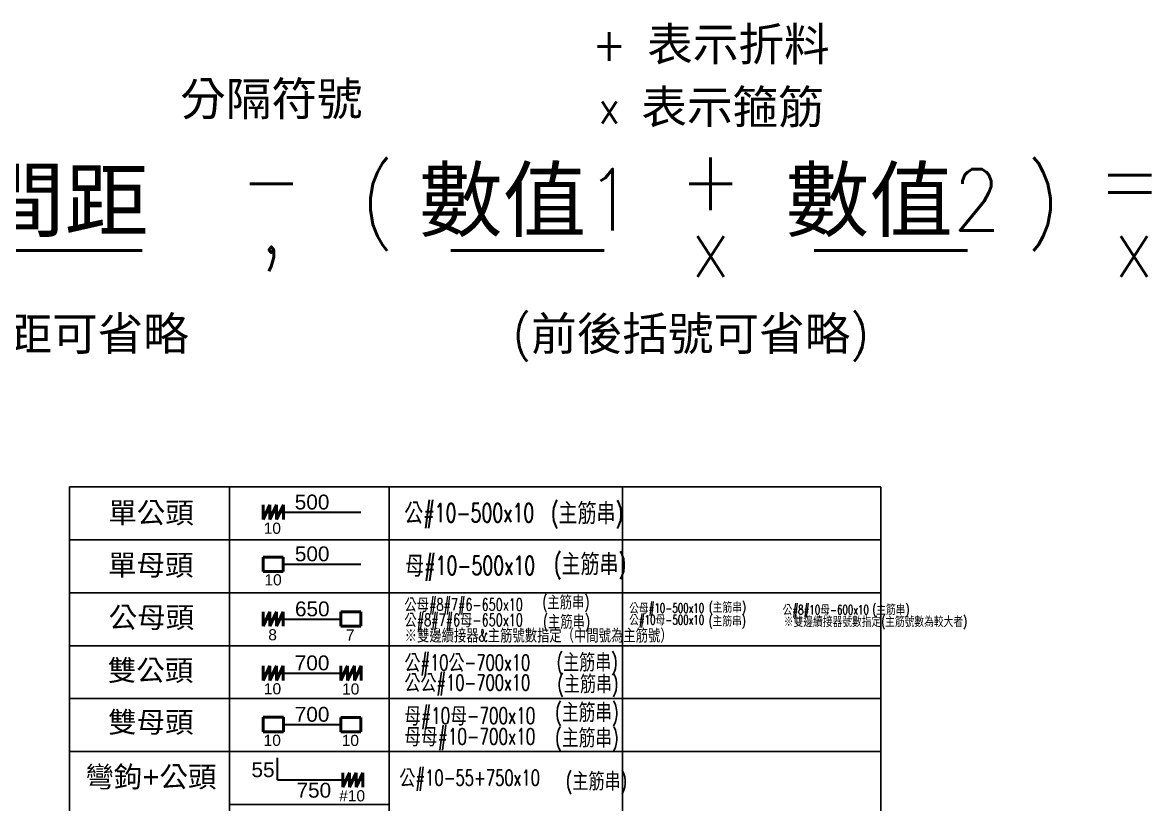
# Model space of a CAD drawing. Header units: millimetres. Extents: x 5 to 10041, y -3338 to 92.
# Drawn here: x 6986 to 8202, y -946 to -104 of the extents above; entities that cross this region are included whole.
import ezdxf
from ezdxf.enums import TextEntityAlignment as Align

# ---------------------------------------------------------------- set-up
doc = ezdxf.new("R2010")
doc.units = ezdxf.units.MM
for name, color, linetype, true_color in [('-取料', 7, 'Continuous', 0xffbf7f), ('1', 1, 'Continuous', 0xff0000), ('備註', 3, 'Continuous', 0x00ff00)]:
    doc.layers.add(name, color=color, linetype=linetype, true_color=true_color)
doc.styles.add('textstyle14', font='')
doc.styles.add('textstyle15', font='')
doc.styles.add('textstyle16', font='')
doc.styles.add('textstyle17', font='')
doc.styles.add('textstyle18', font='')
doc.styles.add('textstyle19', font='')
doc.styles.add('textstyle21', font='')
doc.styles.add('textstyle22', font='')
doc.styles.add('textstyle244', font='')
doc.styles.add('textstyle245', font='standard', dxfattribs={"width": 0.75})
doc.styles.add('textstyle246', font='standard', dxfattribs={"width": 0.75})
doc.styles.add('textstyle247', font='')
doc.styles.add('textstyle248', font='')
doc.styles.add('textstyle249', font='')
doc.styles.add('textstyle250', font='standard', dxfattribs={"width": 0.75})
doc.styles.add('textstyle251', font='standard', dxfattribs={"width": 0.75})
doc.styles.add('textstyle252', font='')
doc.styles.add('textstyle253', font='')
doc.styles.add('textstyle254', font='')
doc.styles.add('textstyle255', font='standard', dxfattribs={"width": 0.75})
doc.styles.add('textstyle256', font='standard', dxfattribs={"width": 0.75})
doc.styles.add('textstyle257', font='standard', dxfattribs={"width": 0.75})
doc.styles.add('textstyle258', font='standard', dxfattribs={"width": 0.75})
doc.styles.add('textstyle259', font='standard', dxfattribs={"width": 0.75})
doc.styles.add('textstyle260', font='')
doc.styles.add('textstyle261', font='')
doc.styles.add('textstyle262', font='')
doc.styles.add('textstyle263', font='')
doc.styles.add('textstyle264', font='standard', dxfattribs={"width": 0.75})
doc.styles.add('textstyle265', font='standard', dxfattribs={"width": 0.75})
doc.styles.add('textstyle266', font='standard', dxfattribs={"width": 0.75})
doc.styles.add('textstyle267', font='standard', dxfattribs={"width": 0.75})
doc.styles.add('textstyle268', font='')
doc.styles.add('textstyle269', font='')
doc.styles.add('textstyle270', font='')
doc.styles.add('textstyle271', font='')
doc.styles.add('textstyle272', font='standard', dxfattribs={"width": 0.75})
doc.styles.add('textstyle273', font='standard', dxfattribs={"width": 0.75})
doc.styles.add('textstyle274', font='standard', dxfattribs={"width": 0.75})
doc.styles.add('textstyle275', font='standard', dxfattribs={"width": 0.75})
doc.styles.add('textstyle276', font='')
doc.styles.add('textstyle277', font='')
doc.styles.add('textstyle278', font='')
doc.styles.add('textstyle279', font='')
doc.styles.add('textstyle28', font='')
doc.styles.add('textstyle280', font='standard', dxfattribs={"width": 0.75})
doc.styles.add('textstyle281', font='standard', dxfattribs={"width": 0.75})
doc.styles.add('textstyle29', font='')
doc.styles.add('textstyle30', font='')
doc.styles.add('textstyle31', font='')
doc.styles.add('textstyle32', font='')
doc.styles.add('textstyle328', font='standard', dxfattribs={"width": 0.75})
doc.styles.add('textstyle329', font='standard', dxfattribs={"width": 0.75})
doc.styles.add('textstyle33', font='')
doc.styles.add('textstyle330', font='standard', dxfattribs={"width": 0.75})
doc.styles.add('textstyle331', font='standard', dxfattribs={"width": 0.75})
doc.styles.add('textstyle332', font='standard', dxfattribs={"width": 0.75})
doc.styles.add('textstyle333', font='standard', dxfattribs={"width": 0.75})
doc.styles.add('textstyle334', font='standard', dxfattribs={"width": 0.75})
doc.styles.add('textstyle34', font='')
doc.styles.add('textstyle345', font='standard')
doc.styles.add('textstyle346', font='standard')
doc.styles.add('textstyle347', font='standard')
doc.styles.add('textstyle348', font='standard')
doc.styles.add('textstyle349', font='standard')
doc.styles.add('textstyle35', font='')
doc.styles.add('textstyle350', font='standard')
doc.styles.add('textstyle351', font='standard')
doc.styles.add('textstyle354', font='standard')
doc.styles.add('textstyle356', font='standard')
doc.styles.add('textstyle357', font='standard')
doc.styles.add('textstyle358', font='standard')
doc.styles.add('textstyle359', font='standard')
doc.styles.add('textstyle362', font='standard')
doc.styles.add('textstyle363', font='standard')
doc.styles.add('textstyle366', font='standard')
doc.styles.add('textstyle368', font='standard')
doc.styles.add('textstyle369', font='standard')
doc.styles.add('textstyle370', font='standard')
doc.styles.add('textstyle371', font='standard')
doc.styles.add('textstyle420', font='')
doc.styles.add('textstyle421', font='')
doc.styles.add('textstyle422', font='')
doc.styles.get('textstyle14').set_extended_font_data('Arial')
doc.styles.get('textstyle15').set_extended_font_data('Arial')
doc.styles.get('textstyle16').set_extended_font_data('Arial')
doc.styles.get('textstyle17').set_extended_font_data('Arial')
doc.styles.get('textstyle18').set_extended_font_data('Arial')
doc.styles.get('textstyle19').set_extended_font_data('Arial')
doc.styles.get('textstyle21').set_extended_font_data('Arial')
doc.styles.get('textstyle22').set_extended_font_data('Arial')
doc.styles.get('textstyle244').set_extended_font_data('Arial')
doc.styles.get('textstyle247').set_extended_font_data('Arial')
doc.styles.get('textstyle248').set_extended_font_data('Arial')
doc.styles.get('textstyle249').set_extended_font_data('Arial')
doc.styles.get('textstyle252').set_extended_font_data('Arial')
doc.styles.get('textstyle253').set_extended_font_data('Arial')
doc.styles.get('textstyle254').set_extended_font_data('Arial')
doc.styles.get('textstyle260').set_extended_font_data('Arial')
doc.styles.get('textstyle261').set_extended_font_data('Arial')
doc.styles.get('textstyle262').set_extended_font_data('Arial')
doc.styles.get('textstyle263').set_extended_font_data('Arial')
doc.styles.get('textstyle268').set_extended_font_data('Arial')
doc.styles.get('textstyle269').set_extended_font_data('Arial')
doc.styles.get('textstyle270').set_extended_font_data('Arial')
doc.styles.get('textstyle271').set_extended_font_data('Arial')
doc.styles.get('textstyle276').set_extended_font_data('Arial')
doc.styles.get('textstyle277').set_extended_font_data('Arial')
doc.styles.get('textstyle278').set_extended_font_data('Arial')
doc.styles.get('textstyle279').set_extended_font_data('Arial')
doc.styles.get('textstyle28').set_extended_font_data('Arial')
doc.styles.get('textstyle29').set_extended_font_data('Arial')
doc.styles.get('textstyle30').set_extended_font_data('Arial')
doc.styles.get('textstyle31').set_extended_font_data('Arial')
doc.styles.get('textstyle32').set_extended_font_data('Arial')
doc.styles.get('textstyle33').set_extended_font_data('Arial')
doc.styles.get('textstyle34').set_extended_font_data('Arial')
doc.styles.get('textstyle35').set_extended_font_data('Arial')
doc.styles.get('textstyle420').set_extended_font_data('Arial')
doc.styles.get('textstyle421').set_extended_font_data('Arial')
doc.styles.get('textstyle422').set_extended_font_data('Arial')

# ---------------------------------------------------------------- blocks, each defined once
blk = doc.blocks.new('draw_coupler_male')
at = {"color": 1, "lineweight": 30, "true_color": 0xff0000}
blk.add_line((0, 10.74), (83.39, 10.74), dxfattribs=at)
at = {"color": 2, "lineweight": 50, "true_color": 0xffff00}
for p, q in [((5.77, 16.95), (0.01, 4.52)), ((0.01, 16.95), (0.01, 4.52)), ((5.77, 16.95), (5.77, 4.52)), ((11.53, 16.95), (5.77, 4.52)), ((11.53, 16.95), (11.53, 4.52)), ((17.29, 16.95), (11.53, 4.52)), ((17.29, 16.95), (17.29, 4.52))]:
    blk.add_line(p, q, dxfattribs=at)
at = {"color": 2, "true_color": 0xffff00}
for tag, height, style, p in [('A', 12.65, 'textstyle28', (41.69, 13.11)), ('B', 9.49, 'textstyle29', (7.85, -7.64))]:
    blk.add_attdef(tag, text='', height=height, dxfattribs=dict(at, style=style)).set_placement(p, align=Align.CENTER)
blk = doc.blocks.new('draw_coupler_female')
at = {"color": 2, "lineweight": 50, "true_color": 0xffff00}
for p, q in [((0, 18.2), (0, 2.7)), ((21.5, 18.2), (0, 18.2)), ((21.5, 18.2), (21.5, 2.7)), ((21.5, 2.7), (0, 2.7))]:
    blk.add_line(p, q, dxfattribs=at)
at = {"color": 1, "lineweight": 30, "true_color": 0xff0000}
blk.add_line((21.9, 10.7), (105.4, 10.7), dxfattribs=at)
at = {"color": 2, "true_color": 0xffff00}
for tag, height, style, p in [('A', 16, 'textstyle21', (52.9, 13.7)), ('B', 12, 'textstyle22', (10.7, -12.2))]:
    blk.add_attdef(tag, text='', height=height, dxfattribs=dict(at, style=style)).set_placement(p, align=Align.CENTER)
blk = doc.blocks.new('draw_coupler_male_female')
at = {"color": 2, "lineweight": 50, "true_color": 0xffff00}
for p, q in [((7.2, 18.5), (0, 3)), ((0, 18.5), (0, 3)), ((7.2, 18.5), (7.2, 3)), ((14.4, 18.5), (7.2, 3)), ((14.4, 18.5), (14.4, 3)), ((21.6, 18.5), (14.4, 3)), ((21.6, 18.5), (21.6, 3)), ((83.8, 18.5), (83.8, 3)), ((105.4, 18.5), (83.8, 18.5)), ((105.4, 18.5), (105.4, 3)), ((105.4, 3), (83.8, 3))]:
    blk.add_line(p, q, dxfattribs=at)
at = {"color": 1, "lineweight": 30, "true_color": 0xff0000}
blk.add_line((0, 10.7), (83.8, 10.7), dxfattribs=at)
at = {"color": 2, "true_color": 0xffff00}
for tag, height, style, p in [('A', 16, 'textstyle30', (52.9, 13.7)), ('B', 12, 'textstyle31', (10.3, -12.1)), ('C', 12, 'textstyle32', (93.8, -12.3))]:
    blk.add_attdef(tag, text='', height=height, dxfattribs=dict(at, style=style)).set_placement(p, align=Align.CENTER)
blk = doc.blocks.new('draw_coupler_double_male')
at = {"color": 2, "lineweight": 50, "true_color": 0xffff00}
for p, q in [((8.5, 18.6), (1.2, 2.9)), ((1.2, 18.6), (1.2, 2.9)), ((8.5, 18.6), (8.5, 2.9)), ((15.7, 18.6), (8.5, 2.9)), ((15.7, 18.6), (15.7, 2.9)), ((23, 18.6), (15.7, 2.9)), ((23, 18.6), (23, 2.9)), ((92.3, 18.5), (85, 3)), ((85, 18.5), (85, 3)), ((92.3, 18.5), (92.3, 3)), ((99.5, 18.5), (92.3, 3)), ((99.5, 18.5), (99.5, 3)), ((106.7, 18.5), (99.5, 3)), ((106.7, 18.5), (106.7, 3))]:
    blk.add_line(p, q, dxfattribs=at)
at = {"color": 1, "lineweight": 30, "true_color": 0xff0000}
blk.add_line((1.2, 10.7), (106.7, 10.7), dxfattribs=at)
at = {"color": 2, "true_color": 0xffff00}
for tag, height, style, p in [('A', 16, 'textstyle17', (54, 13.7)), ('B', 12, 'textstyle18', (11.4, -12.1)), ('C', 12, 'textstyle19', (95.6, -12.3))]:
    blk.add_attdef(tag, text='', height=height, dxfattribs=dict(at, style=style)).set_placement(p, align=Align.CENTER)
blk = doc.blocks.new('draw_coupler_double_female')
at = {"color": 2, "lineweight": 50, "true_color": 0xffff00}
for p, q in [((0, 18.6), (0, 2.9)), ((21.9, 18.6), (0, 18.6)), ((21.9, 18.6), (21.9, 2.9)), ((105.4, 18.5), (83.8, 18.5)), ((83.8, 18.5), (83.8, 3)), ((105.4, 18.5), (105.4, 3)), ((21.9, 2.9), (0, 2.9)), ((105.4, 3), (83.8, 3))]:
    blk.add_line(p, q, dxfattribs=at)
at = {"color": 1, "lineweight": 30, "true_color": 0xff0000}
blk.add_line((21.9, 10.7), (83.8, 10.7), dxfattribs=at)
at = {"color": 2, "true_color": 0xffff00}
for tag, height, style, p in [('A', 16, 'textstyle14', (52.7, 13.7)), ('B', 12, 'textstyle15', (9.9, -12.2)), ('C', 12, 'textstyle16', (94, -12.4))]:
    blk.add_attdef(tag, text='', height=height, dxfattribs=dict(at, style=style)).set_placement(p, align=Align.CENTER)
blk = doc.blocks.new('draw_coupler_male_fold')
at = {"color": 1, "lineweight": 30, "true_color": 0xff0000}
for q in [(24.2, 47.2), (116.3, 23.4)]:
    blk.add_line((24.2, 23.4), q, dxfattribs=at)
at = {"color": 2, "lineweight": 50, "true_color": 0xffff00}
for p, q in [((101.9, 31.2), (94.7, 15.6)), ((94.7, 31.2), (94.7, 15.6)), ((101.9, 31.2), (101.9, 15.6)), ((109.1, 31.2), (101.9, 15.6)), ((109.1, 31.2), (109.1, 15.6)), ((116.3, 31.2), (109.1, 15.6)), ((116.3, 31.2), (116.3, 15.6))]:
    blk.add_line(p, q, dxfattribs=at)
at = {"color": 2, "true_color": 0xffff00, "style": 'textstyle33'}
blk.add_attdef('A', text='', height=16, dxfattribs=at).set_placement((21.2, 26.4), align=Align.RIGHT)
at = {"color": 2, "true_color": 0xffff00}
for tag, height, style, p in [('B', 16, 'textstyle34', (63.6, 4.3)), ('C', 12, 'textstyle35', (104.7, 0.3))]:
    blk.add_attdef(tag, text='', height=height, dxfattribs=dict(at, style=style)).set_placement(p, align=Align.CENTER)

msp = doc.modelspace()

# ---------------------------------------------------------------- linework, layer by layer
for p, q in [((7036.8, -604.2), (7910, -604.2)), ((7036.8, -604.2), (7036.8, -1766.2)), ((7208.8, -604.2), (7208.8, -1766.2)), ((7380.8, -604.2), (7380.8, -1766.2)), ((7631.9, -604.2), (7631.9, -1766.2)), ((7910, -604.2), (7910, -1766.2)), ((7036.8, -661.2), (7910, -661.2)), ((7036.8, -718.2), (7910, -718.2)), ((7036.8, -775.2), (7910, -775.2)), ((7036.8, -832.2), (7910, -832.2)), ((7036.8, -889.2), (7910.6, -889.2))]:
    msp.add_line(p, q)
for points in [[(7208.8, -604.2), (7208.8, -661.2), (7380.8, -661.2), (7380.8, -604.2), (7208.8, -604.2)], [(7208.8, -661.2), (7208.8, -718.2), (7380.8, -718.2), (7380.8, -661.2), (7208.8, -661.2)], [(7208.8, -718.2), (7208.8, -775.2), (7380.8, -775.2), (7380.8, -718.2), (7208.8, -718.2)], [(7208.8, -775.2), (7208.8, -832.2), (7380.8, -832.2), (7380.8, -775.2), (7208.8, -775.2)], [(7208.8, -832.2), (7208.8, -889.2), (7380.8, -889.2), (7380.8, -832.2), (7208.8, -832.2)], [(7208.8, -889.2), (7208.8, -946.2), (7380.8, -946.2), (7380.8, -889.2), (7208.8, -889.2)]]:
    msp.add_lwpolyline(points)

# ---------------------------------------------------------------- block references
ref = msp.add_blockref('draw_coupler_male_fold', (7236.2, -943.2))
ref.add_attrib('A', '55', dxfattribs={"color": 2, "true_color": 0xffff00, "height": 16, "style": 'textstyle420'}).set_placement((7257.4, -916.8), align=Align.RIGHT)
ref.add_attrib('B', '750', dxfattribs={"color": 2, "true_color": 0xffff00, "height": 16, "style": 'textstyle421'}).set_placement((7299.7, -938.9), align=Align.CENTER)
ref.add_attrib('C', '#10', dxfattribs={"color": 2, "true_color": 0xffff00, "height": 12, "style": 'textstyle422'}).set_placement((7340.9, -942.9), align=Align.CENTER)
at = {"layer": '1'}
ref = msp.add_blockref('draw_coupler_male', (7245, -644.9), dxfattribs=dict(at, xscale=1.264612380647651, yscale=1.264612380647651, zscale=1.264612380647651))
ref.add_attrib('A', '500', dxfattribs={"layer": '0', "color": 2, "true_color": 0xffff00, "height": 16, "style": 'textstyle247'}).set_placement((7297.8, -628.4), align=Align.CENTER)
ref.add_attrib('B', '10', dxfattribs={"layer": '0', "color": 2, "true_color": 0xffff00, "height": 12, "style": 'textstyle248'}).set_placement((7255, -654.6), align=Align.CENTER)
ref = msp.add_blockref('draw_coupler_female', (7245, -698), dxfattribs=at)
ref.add_attrib('A', '500', dxfattribs={"layer": '0', "color": 2, "true_color": 0xffff00, "height": 16, "style": 'textstyle252'}).set_placement((7297.9, -684.2), align=Align.CENTER)
ref.add_attrib('B', '10', dxfattribs={"layer": '0', "color": 2, "true_color": 0xffff00, "height": 12, "style": 'textstyle253'}).set_placement((7255.8, -710.2), align=Align.CENTER)
ref = msp.add_blockref('draw_coupler_male_female', (7245, -757.2), dxfattribs=at)
ref.add_attrib('A', '650', dxfattribs={"layer": '0', "color": 2, "true_color": 0xffff00, "height": 16, "style": 'textstyle260'}).set_placement((7298, -743.5), align=Align.CENTER)
ref.add_attrib('B', '8', dxfattribs={"layer": '0', "color": 2, "true_color": 0xffff00, "height": 12, "style": 'textstyle261'}).set_placement((7255.3, -769.4), align=Align.CENTER)
ref.add_attrib('C', '7', dxfattribs={"layer": '0', "color": 2, "true_color": 0xffff00, "height": 12, "style": 'textstyle262'}).set_placement((7338.9, -769.6), align=Align.CENTER)
ref = msp.add_blockref('draw_coupler_double_male', (7243.8, -815.5), dxfattribs=at)
ref.add_attrib('A', '700', dxfattribs={"layer": '0', "color": 2, "true_color": 0xffff00, "height": 16, "style": 'textstyle268'}).set_placement((7297.8, -801.7), align=Align.CENTER)
ref.add_attrib('B', '10', dxfattribs={"layer": '0', "color": 2, "true_color": 0xffff00, "height": 12, "style": 'textstyle269'}).set_placement((7255.2, -827.6), align=Align.CENTER)
ref.add_attrib('C', '10', dxfattribs={"layer": '0', "color": 2, "true_color": 0xffff00, "height": 12, "style": 'textstyle270'}).set_placement((7339.4, -827.8), align=Align.CENTER)
ref = msp.add_blockref('draw_coupler_double_female', (7245, -870.9), dxfattribs=at)
ref.add_attrib('A', '700', dxfattribs={"layer": '0', "color": 2, "true_color": 0xffff00, "height": 16, "style": 'textstyle276'}).set_placement((7297.8, -857.1), align=Align.CENTER)
ref.add_attrib('B', '10', dxfattribs={"layer": '0', "color": 2, "true_color": 0xffff00, "height": 12, "style": 'textstyle277'}).set_placement((7254.9, -883.1), align=Align.CENTER)
ref.add_attrib('C', '10', dxfattribs={"layer": '0', "color": 2, "true_color": 0xffff00, "height": 12, "style": 'textstyle278'}).set_placement((7339, -883.2), align=Align.CENTER)

# ---------------------------------------------------------------- texts
at = {"layer": '-取料', "width": 0.75}
for s, height, style, p in [('公#10-500x10', 20, 'textstyle245', (7397, -632)), ('母#10-500x10', 20, 'textstyle250', (7398, -688.8)), ('公母#8#7#6-650x10', 12.968, 'textstyle256', (7397.2, -730.9)), ('公母#10-500x10', 10, 'textstyle330', (7639.2, -734.6)), ('公#8#7#6母-650x10', 12.968, 'textstyle257', (7397.2, -747.5)), ('公#10母-500x10', 10, 'textstyle329', (7639.2, -747.3)), ('公#8#10母-600x10', 10, 'textstyle328', (7804.5, -736.4)), ('公#10公-700x10', 16.883, 'textstyle264', (7397.2, -793.3)), ('公公#10-700x10', 16.883, 'textstyle265', (7397.2, -814.9)), ('母#10母-700x10', 17.569, 'textstyle272', (7397.2, -850.6)), ('母母#10-700x10', 17.569, 'textstyle273', (7397.2, -873)), ('公#10-55+750x10', 16.953, 'textstyle280', (7391.7, -917.5))]:
    msp.add_text(s, height=height, dxfattribs=dict(at, style=style)).set_placement(p, align=Align.MIDDLE_LEFT)
at = {"layer": '1', "color": 3, "true_color": 0x00ff00}
for s, style, p in [('+ 表示折料', 'textstyle368', (7727.3, -127.1)), ('分隔符號', 'textstyle356', (7253.9, -186)), ('x 表示箍筋', 'textstyle369', (7727.3, -194.7)), ('間距可省略', 'textstyle371', (7042.3, -439)), ('(前後括號可省略)', 'textstyle370', (7705.5, -439))]:
    msp.add_text(s, height=36, dxfattribs=dict(at, style=style)).set_placement(p, align=Align.MIDDLE_CENTER)
at = {"layer": '1', "color": 7}
for s, style, p in [('(', 'textstyle347', (7368.4, -294.7)), ('數值1', 'textstyle362', (7528.8, -294.7)), ('數值2', 'textstyle363', (7923.6, -294.7)), (')', 'textstyle351', (8085, -294.7)), ('間距', 'textstyle345', (7031.4, -294.7))]:
    msp.add_text(s, height=66, dxfattribs=dict(at, style=style)).set_placement(p, align=Align.MIDDLE_CENTER)
at = {"layer": '1', "color": 1, "lineweight": 30, "true_color": 0xff0000}
for s, style, p in [('+', 'textstyle349', (7726.9, -272.9)), ('-', 'textstyle346', (7253.9, -272.9)), ('=', 'textstyle354', (8178.3, -272.9)), ('x', 'textstyle358', (7726.9, -344.9)), ('x', 'textstyle366', (8182.8, -344.9)), (',', 'textstyle357', (7253.9, -318.7))]:
    msp.add_text(s, height=66, dxfattribs=dict(at, style=style)).set_placement(p, align=Align.MIDDLE_CENTER)
at = {"layer": '1', "color": 251, "true_color": 0x5b5b5b}
for style, p in [('textstyle359', (7032.3, -310)), ('textstyle348', (7529.7, -310)), ('textstyle350', (7920.9, -310))]:
    msp.add_text('____', height=66, dxfattribs=dict(at, style=style)).set_placement(p, align=Align.MIDDLE_CENTER)
at = {"layer": '1', "color": 2, "true_color": 0xffff00}
for s, style, p in [('單公頭', 'textstyle244', (7124.4, -631.9)), ('單母頭', 'textstyle249', (7124.1, -688.2)), ('公母頭', 'textstyle254', (7124.8, -744.7)), ('雙公頭', 'textstyle263', (7123.9, -801.7)), ('雙母頭', 'textstyle271', (7124.2, -857.5)), ('彎鉤+公頭', 'textstyle279', (7124.3, -916.4))]:
    msp.add_text(s, height=22.5, dxfattribs=dict(at, style=style)).set_placement(p, align=Align.MIDDLE_CENTER)
at = {"layer": '備註', "lineweight": 25, "width": 0.75}
for s, height, style, p in [('(主筋串)', 20, 'textstyle246', (7554.9, -632.1)), ('(主筋串)', 20, 'textstyle251', (7558.1, -687)), ('(主筋串)', 12.97, 'textstyle258', (7545.8, -728.2)), ('(主筋串)', 10, 'textstyle331', (7725.1, -733.6)), ('(主筋串)', 10, 'textstyle333', (7901.1, -736.1)), ('(主筋串)', 12.97, 'textstyle259', (7546.4, -749.1)), ('(主筋串)', 10, 'textstyle332', (7724.9, -748.4)), ('※雙邊續接器號數指定(主筋號數為較大者)', 10, 'textstyle334', (7805.7, -749)), ('※雙邊續接器&主筋號數指定（中間號為主筋號）', 12.968, 'textstyle255', (7397.5, -764)), ('(主筋串)', 16.88, 'textstyle266', (7561.2, -792.8)), ('(主筋串)', 16.88, 'textstyle267', (7562, -816.1)), ('(主筋串)', 17.57, 'textstyle274', (7559.6, -846.7)), ('(主筋串)', 17.57, 'textstyle275', (7559.6, -874.2)), ('(主筋串)', 16.95, 'textstyle281', (7571.1, -920.9))]:
    msp.add_text(s, height=height, dxfattribs=dict(at, style=style)).set_placement(p, align=Align.MIDDLE_LEFT)

doc.saveas('drawing.dxf')
